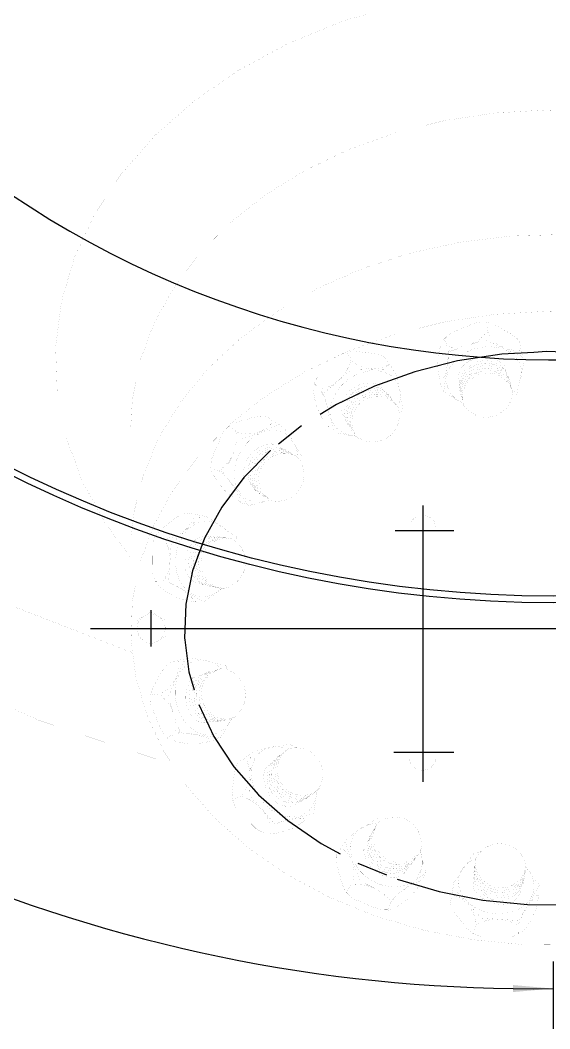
# Model space of a CAD drawing. Extents: x 0 to 8410, y 0 to 11890.
# Drawn here: x 2751 to 3146, y 822 to 1573 of the extents above; entities that cross this region are included whole.
import ezdxf

# ---------------------------------------------------------------- set-up
doc = ezdxf.new("R2010")
doc.units = 0
doc.header["$MEASUREMENT"] = 0
doc.layers.add('6', color=7, linetype='Continuous')
doc.layers.add('9', color=7, linetype='Continuous')

# ---------------------------------------------------------------- blocks, each defined once
blk = doc.blocks.new('BLKENT142')
at = {"layer": '6', "color": 2, "linetype": 'Continuous'}
for p, q in [((2630, 911.099), (2640.25, 930.979)), ((2640.25, 930.979), (2640.25, 903.819)), ((2655.44, 931.679), (2654.71, 918.379)), ((2669.35, 931.679), (2655.44, 931.679)), ((2677.12, 924.679), (2677.22, 922.579)), ((2677.77, 926.639), (2677.22, 924.959)), ((2678.86, 927.619), (2677.77, 926.639)), ((2680.69, 927.479), (2678.86, 927.619)), ((2681.43, 926.639), (2680.69, 927.479)), ((2681.88, 925.519), (2681.43, 926.639)), ((2682.16, 923.419), (2681.88, 925.519)), ((2654.71, 918.379), (2657.73, 919.919)), ((2657.73, 919.919), (2660.47, 920.619)), ((2660.47, 920.619), (2663.13, 920.619)), ((2663.13, 920.619), (2666.6, 919.499)), ((2666.6, 919.499), (2668.25, 918.099)), ((2668.25, 918.099), (2668.89, 916.839)), ((2677.22, 922.579), (2677.4, 921.459)), ((2677.4, 921.459), (2677.67, 920.899)), ((2677.67, 920.899), (2678.22, 920.059)), ((2678.22, 920.059), (2679.41, 919.499)), ((2679.41, 919.499), (2680.88, 919.919)), ((2680.88, 919.919), (2681.88, 921.459)), ((2681.88, 921.459), (2682.16, 923.419)), ((2647.29, 911.099), (2630, 911.099)), ((2669.16, 909.559), (2668.62, 908.019)), ((2668.89, 916.839), (2669.26, 915.159)), ((2669.44, 912.359), (2669.16, 909.559)), ((2669.26, 915.159), (2669.44, 912.359)), ((2654.71, 907.879), (2654.16, 908.719)), ((2655.16, 906.899), (2654.71, 907.879)), ((2657.36, 905.079), (2655.16, 906.899)), ((2659.01, 904.379), (2657.36, 905.079)), ((2660.38, 904.099), (2659.01, 904.379)), ((2663.67, 904.099), (2660.38, 904.099)), ((2665.96, 905.079), (2663.67, 904.099)), ((2667.79, 906.619), (2665.96, 905.079)), ((2668.62, 908.019), (2667.79, 906.619))]:
    blk.add_line(p, q, dxfattribs=at)
at = {"layer": '6', "color": 1, "linetype": 'Continuous'}
blk.add_line((3148.24, 872.053), (3148.24, 821.857), dxfattribs=at)
blk.add_arc((3133.47, 2008.56), 1156.8, 224.268, 270.732, dxfattribs=at)
for points in [[(2305.11, 1201.09), (2328.09, 1181.81), (2324.39, 1178.11)], [(3148.24, 851.857), (3118.36, 849.242), (3118.36, 854.471)]]:
    blk.add_solid(points, dxfattribs=at)
blk = doc.blocks.new('BLKENT788')
at = {"layer": '9', "color": 7, "linetype": 'Continuous', "const_width": 0.03}
for points in [[(3072.22, 1340.38), (3091.27, 1348.18)], [(3099.33, 1342.25), (3098.56, 1348.48)], [(3103.89, 1346.78), (3117.63, 1339.17)], [(3070.94, 1326.48), (3067.14, 1335.83)], [(3070.94, 1326.48), (3097.16, 1335.35)], [(3125.53, 1322.56), (3097.16, 1335.35)], [(3126.42, 1318.6), (3122.8, 1334.69)], [(3066.72, 1296.34), (3070.54, 1326.53)], [(3079.55, 1323.54), (3076.98, 1321.5)], [(3082.37, 1325.34), (3079.55, 1323.54)], [(3085.41, 1326.88), (3082.37, 1325.34)], [(3088.61, 1328.14), (3085.41, 1326.88)], [(3091.93, 1329.1), (3088.61, 1328.14)], [(3095.33, 1329.74), (3091.93, 1329.1)], [(3098.75, 1330.05), (3095.33, 1329.74)], [(3102.14, 1330.03), (3098.75, 1330.05)], [(3105.44, 1329.68), (3102.14, 1330.03)], [(3108.62, 1329.01), (3105.44, 1329.68)], [(3111.62, 1328.01), (3108.62, 1329.01)], [(3114.4, 1326.72), (3111.62, 1328.01)], [(3116.91, 1325.14), (3114.4, 1326.72)], [(3119.13, 1323.31), (3116.91, 1325.14)], [(3121.01, 1321.24), (3119.13, 1323.31)], [(3072.77, 1316.84), (3071.19, 1314.29)], [(3074.71, 1319.25), (3072.77, 1316.84)], [(3076.98, 1321.5), (3074.71, 1319.25)], [(3080.71, 1315.33), (3079.6, 1313.8)], [(3082.05, 1316.76), (3080.71, 1315.33)], [(3083.62, 1318.05), (3082.05, 1316.76)], [(3085.38, 1319.19), (3083.62, 1318.05)], [(3087.31, 1320.15), (3085.38, 1319.19)], [(3089.39, 1320.94), (3087.31, 1320.15)], [(3091.57, 1321.53), (3089.39, 1320.94)], [(3093.83, 1321.91), (3091.57, 1321.53)], [(3096.13, 1322.09), (3093.83, 1321.91)], [(3098.44, 1322.05), (3096.13, 1322.09)], [(3100.72, 1321.8), (3098.44, 1322.05)], [(3102.95, 1321.34), (3100.72, 1321.8)], [(3105.08, 1320.68), (3102.95, 1321.34)], [(3107.09, 1319.83), (3105.08, 1320.68)], [(3108.95, 1318.79), (3107.09, 1319.83)], [(3110.62, 1317.6), (3108.95, 1318.79)], [(3112.08, 1316.26), (3110.62, 1317.6)], [(3118.14, 1295.71), (3111.37, 1316.96)], [(3126.42, 1318.6), (3120.73, 1292.29)], [(3122.53, 1318.98), (3121.01, 1321.24)], [(3123.66, 1316.55), (3122.53, 1318.98)], [(3124.39, 1313.99), (3123.66, 1316.55)], [(3064.45, 1301.8), (3062.39, 1312.55)], [(3069.18, 1308.94), (3068.78, 1306.22)], [(3069.98, 1311.64), (3069.18, 1308.94)], [(3071.19, 1314.29), (3069.98, 1311.64)], [(3077.85, 1308.75), (3077.83, 1307)], [(3078.16, 1310.48), (3077.85, 1308.75)], [(3078.75, 1312.17), (3078.16, 1310.48)], [(3079.6, 1313.8), (3078.75, 1312.17)], [(3124.1, 1305.91), (3124.62, 1308.63)], [(3124.71, 1311.33), (3124.39, 1313.99)], [(3124.62, 1308.63), (3124.71, 1311.33)], [(3066.72, 1296.34), (3064.45, 1301.8)], [(3068.78, 1306.22), (3068.81, 1303.53)], [(3068.81, 1303.53), (3069.25, 1300.9)], [(3069.25, 1300.9), (3070.09, 1298.37)], [(3077.83, 1307), (3078.03, 1305.48)], [(3078.04, 1305.48), (3081.87, 1285.53)], [(3120.18, 1298.08), (3121.87, 1300.6)], [(3121.87, 1300.6), (3123.18, 1303.22)], [(3123.18, 1303.22), (3124.1, 1305.91)], [(3066.72, 1296.34), (3081.06, 1287.59)], [(3070.09, 1298.37), (3071.34, 1295.98)], [(3071.34, 1295.98), (3072.96, 1293.77)], [(3072.96, 1293.77), (3074.94, 1291.77)], [(3118.14, 1295.71), (3120.18, 1298.08)], [(3074.94, 1291.77), (3077.25, 1290)], [(3077.25, 1290), (3079.84, 1288.51)], [(3079.84, 1288.51), (3080.94, 1287.99)], [(3120.73, 1292.29), (3117.19, 1291.1)]]:
    blk.add_lwpolyline(points, dxfattribs=at)
for points in [[(3098.56, 1348.48, 0.045083), (3091.27, 1348.18, -0.1)], [(3103.89, 1346.78, 0.025774), (3098.56, 1348.48, -0.1)], [(3072.22, 1340.38, 0.042164), (3067.14, 1335.83, -0.1)], [(3069.42, 1330.21, 0.302111), (3099.33, 1342.25, -0.1)], [(3099.48, 1341.11, 0.324863), (3123.94, 1327.57, -0.1)], [(3122.8, 1334.69, 0.031517), (3117.63, 1339.17, -0.1)], [(3066.73, 1336.83, 0.130436), (3062.39, 1312.55, -0.1)], [(3064.45, 1301.8, 0.15243), (3069.8, 1329.3, -0.1)], [(3115.88, 1304.89, 0.992362), (3078.81, 1296.76, -0.1)], [(3116.33, 1303.05, 0.992401), (3079.26, 1294.93, -0.1)], [(3116.78, 1301.22, 0.992423), (3079.71, 1293.09, -0.1)], [(3117.24, 1299.38, 0.992381), (3080.16, 1291.26, -0.1)], [(3117.69, 1297.54, 0.992427), (3080.61, 1289.42, -0.1)], [(3118.14, 1295.71, 0.992398), (3081.06, 1287.59, -0.1)], [(3081.06, 1287.59, 0.737897), (3118.14, 1295.71, -0.1)]]:
    blk.add_lwpolyline(points, format="xyb", dxfattribs=at)
blk = doc.blocks.new('BLKENT789')
at = {"layer": '9', "color": 7, "linetype": 'Continuous', "const_width": 0.03}
for points in [[(2973.13, 1308.67), (2987.75, 1323.17)], [(2997.47, 1320.77), (2994.36, 1326.24)], [(2999.94, 1326.71), (3015.55, 1324.93)], [(3031.54, 1309.3), (3022.04, 1322.78)], [(2977.27, 1295.34), (2998.1, 1313.57)], [(2998.55, 1307.69), (2995.66, 1305.8)], [(3029.2, 1312.61), (2998.1, 1313.57)], [(3001.59, 1309.28), (2998.55, 1307.69)], [(3004.73, 1310.56), (3001.59, 1309.28)], [(3007.92, 1311.5), (3004.73, 1310.56)], [(3011.11, 1312.1), (3007.92, 1311.5)], [(3014.26, 1312.33), (3011.11, 1312.1)], [(3017.33, 1312.19), (3014.26, 1312.33)], [(3020.25, 1311.7), (3017.33, 1312.19)], [(3023, 1310.85), (3020.25, 1311.7)], [(3025.53, 1309.67), (3023, 1310.85)], [(3027.8, 1308.15), (3025.53, 1309.67)], [(3029.77, 1306.34), (3027.8, 1308.15)], [(3031.54, 1309.3), (3036.35, 1282.81)], [(2977.27, 1295.34), (2970.18, 1302.53)], [(2990.48, 1301.25), (2988.26, 1298.66)], [(2992.95, 1303.64), (2990.48, 1301.25)], [(2995.66, 1305.8), (2992.95, 1303.64)], [(3002.22, 1300.92), (3000.16, 1299.88)], [(3004.37, 1301.77), (3002.22, 1300.92)], [(3006.57, 1302.41), (3004.37, 1301.77)], [(3008.81, 1302.84), (3006.57, 1302.41)], [(3011.03, 1303.05), (3008.81, 1302.84)], [(3013.21, 1303.03), (3011.03, 1303.05)], [(3015.32, 1302.79), (3013.21, 1303.03)], [(3017.32, 1302.32), (3015.32, 1302.79)], [(3019.19, 1301.64), (3017.32, 1302.32)], [(3032.65, 1284.98), (3018.26, 1302.02)], [(3031.43, 1304.25), (3029.77, 1306.34)], [(3032.74, 1301.93), (3031.43, 1304.25)], [(3033.69, 1299.39), (3032.74, 1301.93)], [(2984.9, 1265.89), (2976.88, 1295.23)], [(2984.76, 1293.05), (2983.52, 1290.11)], [(2986.35, 1295.92), (2984.76, 1293.05)], [(2988.26, 1298.66), (2986.35, 1295.92)], [(2993.4, 1294.13), (2992.21, 1292.4)], [(2994.82, 1295.76), (2993.4, 1294.13)], [(2996.43, 1297.28), (2994.82, 1295.76)], [(2998.22, 1298.66), (2996.43, 1297.28)], [(3000.16, 1299.88), (2998.22, 1298.66)], [(3034.26, 1296.68), (3033.69, 1299.39)], [(3034.22, 1290.92), (3034.43, 1293.84)], [(3034.43, 1293.84), (3034.26, 1296.68)], [(2982.65, 1287.14), (2982.16, 1284.18)], [(2983.52, 1290.11), (2982.65, 1287.14)], [(2990.12, 1286.94), (2989.95, 1285.11)], [(2989.95, 1285.11), (2990.06, 1283.32)], [(2990.56, 1288.78), (2990.12, 1286.94)], [(2991.26, 1290.61), (2990.56, 1288.78)], [(2992.21, 1292.4), (2991.26, 1290.61)], [(3032.65, 1284.98), (3033.62, 1287.95)], [(3033.62, 1287.95), (3034.22, 1290.92)], [(2980.71, 1270.06), (2974.69, 1279.2)], [(2982.16, 1284.18), (2982.06, 1281.27)], [(2982.06, 1281.27), (2982.35, 1278.47)], [(2982.35, 1278.47), (2983.03, 1275.8)], [(2990.06, 1283.32), (2990.44, 1281.61)], [(2990.44, 1281.61), (2991.08, 1279.98)], [(2991.08, 1279.98), (2991.86, 1278.66)], [(2991.86, 1278.66), (3003.03, 1261.69)], [(3036.35, 1282.81), (3033.54, 1280.35)], [(2984.9, 1265.89), (2980.71, 1270.06)], [(2983.03, 1275.8), (2984.08, 1273.32)], [(2984.08, 1273.32), (2985.49, 1271.06)], [(2985.49, 1271.06), (2987.24, 1269.05)], [(2984.9, 1265.89), (3001.5, 1263.28)], [(2987.24, 1269.05), (2989.31, 1267.32)], [(2989.31, 1267.32), (2991.65, 1265.9)], [(2991.65, 1265.9), (2994.25, 1264.8)], [(2994.25, 1264.8), (2997.05, 1264.06)], [(2997.05, 1264.06), (3000.02, 1263.67)], [(3000.02, 1263.67), (3001.23, 1263.61)]]:
    blk.add_lwpolyline(points, dxfattribs=at)
for points in [[(2994.36, 1326.24, 0.045082), (2987.75, 1323.17, -0.1)], [(2999.94, 1326.71, 0.025774), (2994.36, 1326.24, -0.1)], [(3022.04, 1322.78, 0.031519), (3015.55, 1324.93, -0.1)], [(2974.44, 1298.21, 0.302116), (2997.47, 1320.77, -0.1)], [(2998.03, 1319.78, 0.324871), (3025.81, 1316.63, -0.1)], [(2973.13, 1308.67, 0.04216), (2970.18, 1302.53, -0.1)], [(2969.42, 1303.29, 0.130432), (2974.69, 1279.2, -0.1)], [(3027.05, 1292.59, 0.992377), (2995.91, 1270.9, -0.1)], [(2980.71, 1270.06, 0.15243), (2975.13, 1297.51, -0.1)], [(3028.17, 1291.07, 0.992387), (2997.02, 1269.37, -0.1)], [(3029.29, 1289.54, 0.992408), (2998.15, 1267.85, -0.1)], [(3030.41, 1288.02, 0.992394), (2999.26, 1266.33, -0.1)], [(3031.53, 1286.5, 0.992408), (3000.38, 1264.81, -0.1)], [(3032.65, 1284.98, 0.992431), (3001.5, 1263.28, -0.1)], [(3001.5, 1263.28, 0.737902), (3032.65, 1284.98, -0.1)]]:
    blk.add_lwpolyline(points, format="xyb", dxfattribs=at)
blk = doc.blocks.new('BLKENT790')
at = {"layer": '9', "color": 7, "linetype": 'Continuous', "const_width": 0.03}
for points in [[(2911.59, 1273.65), (2926.7, 1277.99)], [(2947.45, 1269.66), (2933.52, 1278.48)], [(2911.58, 1267.23), (2906.62, 1271.09)], [(2944.03, 1271.83), (2914.93, 1260.82)], [(2893.73, 1246.74), (2901.69, 1265.73)], [(2924.79, 1262.66), (2922.2, 1260.57)], [(2927.51, 1264.43), (2924.79, 1262.66)], [(2930.33, 1265.85), (2927.51, 1264.43)], [(2933.21, 1266.9), (2930.33, 1265.85)], [(2936.11, 1267.57), (2933.21, 1266.9)], [(2938.97, 1267.84), (2936.11, 1267.57)], [(2941.76, 1267.7), (2938.97, 1267.84)], [(2944.43, 1267.18), (2941.76, 1267.7)], [(2946.95, 1266.26), (2944.43, 1267.18)], [(2949.28, 1264.97), (2946.95, 1266.26)], [(2947.45, 1269.66), (2962.03, 1247.04)], [(2951.39, 1263.32), (2949.28, 1264.97)], [(2953.23, 1261.33), (2951.39, 1263.32)], [(2902.66, 1236), (2914.93, 1260.82)], [(2917.6, 1255.56), (2915.65, 1252.7)], [(2919.79, 1258.19), (2917.6, 1255.56)], [(2922.2, 1260.57), (2919.79, 1258.19)], [(2930.9, 1256.04), (2928.92, 1255)], [(2932.92, 1256.86), (2930.9, 1256.04)], [(2934.96, 1257.44), (2932.92, 1256.86)], [(2936.99, 1257.78), (2934.96, 1257.44)], [(2938.97, 1257.87), (2936.99, 1257.78)], [(2957.78, 1247.62), (2937.97, 1257.86)], [(2954.79, 1259.05), (2953.23, 1261.33)], [(2956.04, 1256.5), (2954.79, 1259.05)], [(2956.97, 1253.71), (2956.04, 1256.5)], [(2913.97, 1249.67), (2912.6, 1246.52)], [(2915.65, 1252.7), (2913.97, 1249.67)], [(2922.07, 1248.96), (2920.74, 1247.09)], [(2923.57, 1250.71), (2922.07, 1248.96)], [(2925.23, 1252.31), (2923.57, 1250.71)], [(2927.02, 1253.75), (2925.23, 1252.31)], [(2928.92, 1255), (2927.02, 1253.75)], [(2957.55, 1250.74), (2956.97, 1253.71)], [(2957.78, 1247.62), (2957.55, 1250.74)], [(2910.82, 1240.01), (2910.45, 1236.75)], [(2911.54, 1243.28), (2910.82, 1240.01)], [(2912.6, 1246.52), (2911.54, 1243.28)], [(2918.02, 1241.06), (2917.58, 1239.01)], [(2918.7, 1243.11), (2918.02, 1241.06)], [(2919.61, 1245.13), (2918.7, 1243.11)], [(2920.74, 1247.09), (2919.61, 1245.13)], [(2962.03, 1247.04), (2960.38, 1243.69)], [(2902.66, 1236), (2893.35, 1239.93)], [(2920.98, 1211.71), (2902.34, 1235.76)], [(2910.45, 1236.75), (2910.43, 1233.56)], [(2910.43, 1233.56), (2910.77, 1230.48)], [(2917.58, 1239.01), (2917.39, 1236.99)], [(2917.39, 1236.99), (2917.44, 1235.03)], [(2917.44, 1235.03), (2917.75, 1233.16)], [(2917.75, 1233.16), (2918.29, 1231.4)], [(2910.77, 1230.48), (2911.45, 1227.56)], [(2911.45, 1227.56), (2912.47, 1224.84)], [(2918.29, 1231.4), (2919.07, 1229.79)], [(2919.07, 1229.79), (2920.08, 1228.35)], [(2920.08, 1228.35), (2921.29, 1227.1)], [(2921.29, 1227.1), (2922.52, 1226.17)], [(2922.52, 1226.17), (2939.34, 1214.77)], [(2915.52, 1213.96), (2906.45, 1220.11)], [(2912.47, 1224.84), (2913.81, 1222.36)], [(2913.81, 1222.36), (2915.45, 1220.16)], [(2915.45, 1220.16), (2917.37, 1218.27)], [(2917.37, 1218.27), (2919.55, 1216.72)], [(2920.98, 1211.71), (2915.52, 1213.96)], [(2919.55, 1216.72), (2921.93, 1215.53)], [(2920.98, 1211.71), (2937.31, 1215.66)], [(2921.93, 1215.53), (2924.5, 1214.72)], [(2924.5, 1214.72), (2927.22, 1214.3)], [(2927.22, 1214.3), (2930.03, 1214.29)], [(2930.03, 1214.29), (2932.91, 1214.67)], [(2932.91, 1214.67), (2935.8, 1215.45)], [(2935.8, 1215.45), (2936.94, 1215.86)]]:
    blk.add_lwpolyline(points, dxfattribs=at)
for points in [[(2933.52, 1278.48, 0.031518), (2926.7, 1277.99, -0.1)], [(2906.62, 1271.09, 0.045081), (2901.69, 1265.73, -0.1)], [(2911.59, 1273.65, 0.025773), (2906.62, 1271.09, -0.1)], [(2912.49, 1266.52, 0.324864), (2939.36, 1274.25, -0.1)], [(2898.94, 1237.57, 0.302112), (2911.58, 1267.23, -0.1)], [(2949.7, 1252.51, 0.992369), (2929.23, 1220.55, -0.1)], [(2951.31, 1251.53, 0.992396), (2930.84, 1219.57, -0.1)], [(2952.93, 1250.55, 0.992414), (2932.46, 1218.59, -0.1)], [(2954.55, 1249.58, 0.99239), (2934.08, 1217.62, -0.1)], [(2956.17, 1248.6, 0.992428), (2935.7, 1216.64, -0.1)], [(2957.78, 1247.62, 0.992416), (2937.31, 1215.66, -0.1)], [(2937.31, 1215.66, 0.737893), (2957.78, 1247.62, -0.1)], [(2892.36, 1240.35, 0.130434), (2906.45, 1220.11, -0.1)], [(2893.73, 1246.74, 0.042162), (2893.35, 1239.93, -0.1)], [(2915.52, 1213.96, 0.15243), (2899.85, 1237.19, -0.1)]]:
    blk.add_lwpolyline(points, format="xyb", dxfattribs=at)
blk = doc.blocks.new('BLKENT791')
at = {"layer": '9', "color": 7, "linetype": 'Continuous', "const_width": 0.03}
for points in [[(2855.37, 1193.53), (2867.66, 1203.32)], [(2886.02, 1204.26), (2863.36, 1182.94)], [(2890.02, 1203.56), (2873.78, 1206.38)], [(2890.02, 1203.56), (2912.15, 1188.24)], [(2877.92, 1195.56), (2875.66, 1193.49)], [(2880.34, 1197.28), (2877.92, 1195.56)], [(2882.88, 1198.63), (2880.34, 1197.28)], [(2885.51, 1199.57), (2882.88, 1198.63)], [(2888.18, 1200.11), (2885.51, 1199.57)], [(2890.86, 1200.23), (2888.18, 1200.11)], [(2893.51, 1199.92), (2890.86, 1200.23)], [(2896.09, 1199.2), (2893.51, 1199.92)], [(2898.55, 1198.08), (2896.09, 1199.2)], [(2900.87, 1196.57), (2898.55, 1198.08)], [(2903, 1194.69), (2900.87, 1196.57)], [(2857.81, 1187.59), (2851.76, 1189.25)], [(2871.76, 1188.42), (2870.17, 1185.5)], [(2873.6, 1191.1), (2871.76, 1188.42)], [(2875.66, 1193.49), (2873.6, 1191.1)], [(2883.16, 1187.49), (2881.5, 1186.17)], [(2884.9, 1188.58), (2883.16, 1187.49)], [(2886.7, 1189.42), (2884.9, 1188.58)], [(2908, 1187.15), (2885.78, 1189.03)], [(2904.92, 1192.47), (2903, 1194.69)], [(2906.59, 1189.94), (2904.92, 1192.47)], [(2908, 1187.15), (2906.59, 1189.94)], [(2912.15, 1188.24), (2911.9, 1184.51)], [(2849.16, 1161.82), (2849.25, 1182.41)], [(2861.52, 1155.32), (2863.36, 1182.94)], [(2868.86, 1182.38), (2867.84, 1179.1)], [(2870.17, 1185.5), (2868.86, 1182.38)], [(2877.24, 1181.05), (2876.13, 1179.03)], [(2878.51, 1182.93), (2877.24, 1181.05)], [(2879.94, 1184.64), (2878.51, 1182.93)], [(2881.5, 1186.17), (2879.94, 1184.64)], [(2867.13, 1175.72), (2866.74, 1172.28)], [(2867.84, 1179.1), (2867.13, 1175.72)], [(2873.98, 1172.48), (2873.69, 1170.24)], [(2874.49, 1174.72), (2873.98, 1172.48)], [(2875.21, 1176.91), (2874.49, 1174.72)], [(2876.13, 1179.03), (2875.21, 1176.91)], [(2866.74, 1172.28), (2866.68, 1168.84)], [(2866.68, 1168.84), (2866.94, 1165.45)], [(2866.94, 1165.45), (2867.53, 1162.15)], [(2873.69, 1170.24), (2873.62, 1168.03)], [(2873.62, 1168.03), (2873.78, 1165.87)], [(2873.78, 1165.87), (2874.16, 1163.81)], [(2867.53, 1162.15), (2868.43, 1159)], [(2868.43, 1159), (2869.64, 1156.04)], [(2874.16, 1163.81), (2874.75, 1161.87)], [(2874.75, 1161.87), (2875.55, 1160.08)], [(2875.55, 1160.08), (2876.55, 1158.47)], [(2876.55, 1158.47), (2877.72, 1157.06)], [(2861.52, 1155.32), (2851.42, 1155.39)], [(2887.74, 1139.89), (2861.31, 1154.97)], [(2869.64, 1156.04), (2871.12, 1153.33)], [(2871.12, 1153.33), (2872.87, 1150.89)], [(2872.87, 1150.89), (2874.85, 1148.76)], [(2877.72, 1157.06), (2879.06, 1155.87)], [(2879.06, 1155.87), (2880.54, 1154.92)], [(2880.54, 1154.92), (2882.14, 1154.23)], [(2882.14, 1154.23), (2883.63, 1153.84)], [(2883.63, 1153.84), (2903.53, 1149.74)], [(2900, 1149.01), (2900.9, 1149.83)], [(2874.85, 1148.76), (2877.04, 1146.98)], [(2877.04, 1146.98), (2879.4, 1145.58)], [(2879.4, 1145.58), (2881.9, 1144.57)], [(2881.9, 1144.57), (2884.5, 1143.97)], [(2884.5, 1143.97), (2887.16, 1143.78)], [(2887.16, 1143.78), (2889.85, 1144.02)], [(2887.74, 1139.89), (2901.32, 1149.79)], [(2889.85, 1144.02), (2892.51, 1144.67)], [(2892.51, 1144.67), (2895.12, 1145.74)], [(2895.12, 1145.74), (2897.63, 1147.19)], [(2897.63, 1147.19), (2900, 1149.01)], [(2881.83, 1139.88), (2871.1, 1142.09)], [(2887.74, 1139.89), (2881.83, 1139.88)]]:
    blk.add_lwpolyline(points, dxfattribs=at)
for points in [[(2858.92, 1187.28, 0.324866), (2880.79, 1204.7, -0.1)], [(2873.78, 1206.38, 0.031518), (2867.66, 1203.32, -0.1)], [(2851.76, 1189.25, 0.045081), (2849.25, 1182.41, -0.1)], [(2855.37, 1193.53, 0.025774), (2851.76, 1189.25, -0.1)], [(2857.49, 1155.35, 0.302114), (2857.81, 1187.59, -0.1)], [(2898.66, 1188.58, 0.992375), (2891.98, 1151.22, -0.1)], [(2900.53, 1188.29, 0.992388), (2893.85, 1150.93, -0.1)], [(2902.4, 1188.01, 0.992397), (2895.72, 1150.65, -0.1)], [(2904.27, 1187.72, 0.992393), (2897.58, 1150.36, -0.1)], [(2906.14, 1187.44, 0.992425), (2899.45, 1150.08, -0.1)], [(2908, 1187.15, 0.992423), (2901.32, 1149.79, -0.1)], [(2901.32, 1149.79, 0.737886), (2908, 1187.15, -0.1)], [(2849.16, 1161.82, 0.042164), (2851.42, 1155.39, -0.1)], [(2850.34, 1155.4, 0.130435), (2871.1, 1142.09, -0.1)], [(2881.83, 1139.88, 0.152428), (2858.47, 1155.34, -0.1)]]:
    blk.add_lwpolyline(points, format="xyb", dxfattribs=at)
blk = doc.blocks.new('BLKENT792')
at = {"layer": '9', "color": 7, "linetype": 'Continuous', "const_width": 0.03}
for points in [[(2873.83, 1097.51), (2861.04, 1069.15)], [(2877.79, 1098.4), (2861.7, 1094.79)], [(2877.79, 1098.4), (2904.09, 1092.71)], [(2873.08, 1091.11), (2871.25, 1088.9)], [(2875.14, 1092.99), (2873.08, 1091.11)], [(2877.41, 1094.51), (2875.14, 1092.99)], [(2879.84, 1095.64), (2877.41, 1094.51)], [(2900.68, 1090.12), (2879.43, 1083.35)], [(2882.4, 1096.38), (2879.84, 1095.64)], [(2885.06, 1096.7), (2882.4, 1096.38)], [(2887.76, 1096.6), (2885.06, 1096.7)], [(2890.48, 1096.09), (2887.76, 1096.6)], [(2893.17, 1095.17), (2890.48, 1096.09)], [(2895.79, 1093.85), (2893.17, 1095.17)], [(2898.31, 1092.16), (2895.79, 1093.85)], [(2900.68, 1090.12), (2898.31, 1092.16)], [(2904.09, 1092.71), (2905.29, 1089.17)], [(2849.61, 1075.87), (2857.22, 1089.62)], [(2868.38, 1083.6), (2867.38, 1080.6)], [(2869.67, 1086.38), (2868.38, 1083.6)], [(2871.25, 1088.9), (2869.67, 1086.38)], [(2878.79, 1082.6), (2877.59, 1080.93)], [(2880.13, 1084.07), (2878.79, 1082.6)], [(2866.71, 1077.43), (2866.36, 1074.12)], [(2867.38, 1080.6), (2866.71, 1077.43)], [(2875.05, 1074.93), (2874.59, 1072.71)], [(2875.71, 1077.07), (2875.05, 1074.93)], [(2876.56, 1079.08), (2875.71, 1077.07)], [(2877.59, 1080.93), (2876.56, 1079.08)], [(2854.14, 1071.32), (2847.91, 1070.54)], [(2869.91, 1042.92), (2861.04, 1069.15)], [(2866.36, 1074.12), (2866.34, 1070.73)], [(2866.34, 1070.73), (2866.65, 1067.31)], [(2866.65, 1067.31), (2867.29, 1063.92)], [(2874.34, 1070.42), (2874.3, 1068.11)], [(2874.3, 1068.11), (2874.48, 1065.81)], [(2874.59, 1072.71), (2874.34, 1070.42)], [(2856.01, 1044.2), (2848.21, 1063.26)], [(2867.29, 1063.92), (2868.24, 1060.59)], [(2868.24, 1060.59), (2869.5, 1057.39)], [(2874.48, 1065.81), (2874.86, 1063.55)], [(2874.86, 1063.55), (2875.45, 1061.37)], [(2875.45, 1061.37), (2876.24, 1059.3)], [(2869.5, 1057.39), (2871.05, 1054.35)], [(2871.05, 1054.35), (2872.85, 1051.53)], [(2876.24, 1059.3), (2877.2, 1057.37)], [(2877.2, 1057.37), (2878.34, 1055.61)], [(2878.34, 1055.61), (2879.63, 1054.04)], [(2879.63, 1054.04), (2881.06, 1052.69)], [(2881.06, 1052.69), (2882.59, 1051.58)], [(2890.91, 1050.02), (2910.86, 1053.85)], [(2900.05, 1038.71), (2908.8, 1053.05)], [(2907.88, 1051.83), (2908.4, 1052.92)], [(2872.85, 1051.53), (2874.89, 1048.97)], [(2874.89, 1048.97), (2877.14, 1046.7)], [(2877.14, 1046.7), (2879.55, 1044.76)], [(2879.55, 1044.76), (2882.1, 1043.17)], [(2882.59, 1051.58), (2884.22, 1050.73)], [(2884.22, 1050.73), (2885.91, 1050.14)], [(2885.91, 1050.14), (2887.64, 1049.84)], [(2887.64, 1049.84), (2889.38, 1049.81)], [(2889.38, 1049.81), (2890.91, 1050.02)], [(2900.41, 1043.32), (2902.62, 1044.95)], [(2902.62, 1044.95), (2904.62, 1046.93)], [(2904.62, 1046.93), (2906.39, 1049.23)], [(2906.39, 1049.23), (2907.88, 1051.83)], [(2869.91, 1042.92), (2860.56, 1039.12)], [(2900.05, 1038.71), (2869.86, 1042.52)], [(2882.1, 1043.17), (2884.74, 1041.97)], [(2884.74, 1041.97), (2887.45, 1041.16)], [(2887.45, 1041.16), (2890.17, 1040.77)], [(2890.17, 1040.77), (2892.86, 1040.79)], [(2892.86, 1040.79), (2895.49, 1041.23)], [(2900.05, 1038.71), (2894.59, 1036.43)], [(2895.49, 1041.23), (2898.02, 1042.08)], [(2898.02, 1042.08), (2900.41, 1043.32)], [(2894.59, 1036.43), (2883.83, 1034.37)]]:
    blk.add_lwpolyline(points, dxfattribs=at)
for points in [[(2855.28, 1071.46, 0.324864), (2868.82, 1095.92, -0.1)], [(2861.7, 1094.79, 0.031518), (2857.22, 1089.62, -0.1)], [(2900.68, 1090.12, 0.992425), (2908.8, 1053.05, -0.1)], [(2908.8, 1053.05, 0.737892), (2900.68, 1090.12, -0.1)], [(2891.5, 1087.86, 0.992368), (2899.63, 1050.79, -0.1)], [(2893.34, 1088.31, 0.992386), (2901.46, 1051.24, -0.1)], [(2895.17, 1088.77, 0.992389), (2903.3, 1051.69, -0.1)], [(2897.01, 1089.22, 0.992379), (2905.13, 1052.14, -0.1)], [(2898.85, 1089.67, 0.992434), (2906.97, 1052.6, -0.1)], [(2849.61, 1075.87, 0.025773), (2847.91, 1070.54, -0.1)], [(2847.91, 1070.54, 0.045083), (2848.21, 1063.26, -0.1)], [(2866.18, 1041.41, 0.302117), (2854.14, 1071.32, -0.1)], [(2856.01, 1044.2, 0.042164), (2860.56, 1039.12, -0.1)], [(2859.56, 1038.72, 0.130434), (2883.83, 1034.37, -0.1)], [(2894.59, 1036.43, 0.152431), (2867.09, 1041.78, -0.1)]]:
    blk.add_lwpolyline(points, format="xyb", dxfattribs=at)
blk = doc.blocks.new('BLKENT793')
at = {"layer": '9', "color": 7, "linetype": 'Continuous', "const_width": 0.03}
for points in [[(2926.21, 1029.19), (2952.69, 1034.01)], [(2933.58, 1030.4), (2931.25, 1029.09)], [(2950.53, 1030.3), (2933.49, 1015.92)], [(2936.12, 1031.35), (2933.58, 1030.4)], [(2938.83, 1031.91), (2936.12, 1031.35)], [(2941.66, 1032.09), (2938.83, 1031.91)], [(2944.59, 1031.88), (2941.66, 1032.09)], [(2947.56, 1031.28), (2944.59, 1031.88)], [(2950.53, 1030.3), (2947.56, 1031.28)], [(2952.69, 1034.01), (2955.16, 1031.19)], [(2926.21, 1029.19), (2912.73, 1019.7)], [(2922.89, 1026.86), (2921.94, 995.758)], [(2925.84, 1023.18), (2924.65, 1020.66)], [(2927.35, 1025.45), (2925.84, 1023.18)], [(2929.17, 1027.43), (2927.35, 1025.45)], [(2931.25, 1029.09), (2929.17, 1027.43)], [(2923.31, 1014.98), (2923.18, 1011.92)], [(2923.81, 1017.91), (2923.31, 1014.98)], [(2924.65, 1020.66), (2923.81, 1017.91)], [(2933.19, 1014.98), (2932.72, 1012.98)], [(2933.86, 1016.85), (2933.19, 1014.98)], [(2908.8, 997.593), (2910.57, 1013.21)], [(2923.18, 1011.92), (2923.41, 1008.77)], [(2923.41, 1008.77), (2924, 1005.57)], [(2932.48, 1010.87), (2932.46, 1008.69)], [(2932.46, 1008.69), (2932.67, 1006.46)], [(2932.72, 1012.98), (2932.48, 1010.87)], [(2924, 1005.57), (2924.94, 1002.38)], [(2924.94, 1002.38), (2926.22, 999.248)], [(2932.67, 1006.46), (2933.09, 1004.23)], [(2933.09, 1004.23), (2933.74, 1002.02)], [(2933.74, 1002.02), (2934.58, 999.874)], [(2934.58, 999.874), (2935.63, 997.815)], [(2956.85, 989.515), (2973.82, 1000.69)], [(2914.73, 995.123), (2909.27, 992.017)], [(2940.17, 974.926), (2921.94, 995.758)], [(2926.22, 999.248), (2927.82, 996.21)], [(2927.82, 996.21), (2929.71, 993.316)], [(2929.71, 993.316), (2931.87, 990.61)], [(2935.63, 997.815), (2936.85, 995.876)], [(2936.85, 995.876), (2938.23, 994.086)], [(2938.23, 994.086), (2939.74, 992.472)], [(2939.74, 992.472), (2941.38, 991.059)], [(2969.62, 982.562), (2972.22, 999.161)], [(2970.7, 991.907), (2971.45, 994.709)], [(2971.45, 994.709), (2971.84, 997.679)], [(2971.84, 997.679), (2971.9, 998.89)], [(2926.84, 970.787), (2912.34, 985.406)], [(2931.87, 990.61), (2934.26, 988.132)], [(2934.26, 988.132), (2936.84, 985.919)], [(2936.84, 985.919), (2939.59, 984.004)], [(2941.38, 991.059), (2943.1, 989.867)], [(2943.1, 989.867), (2944.9, 988.913)], [(2944.9, 988.913), (2946.73, 988.213)], [(2946.73, 988.213), (2948.57, 987.777)], [(2948.57, 987.777), (2950.4, 987.611)], [(2950.4, 987.611), (2952.18, 987.717)], [(2952.18, 987.717), (2953.9, 988.095)], [(2953.9, 988.095), (2955.52, 988.738)], [(2955.52, 988.738), (2956.85, 989.513)], [(2964.45, 983.149), (2966.46, 984.901)], [(2966.46, 984.901), (2968.19, 986.965)], [(2968.19, 986.965), (2969.61, 989.312)], [(2969.61, 989.312), (2970.7, 991.907)], [(2939.59, 984.004), (2942.46, 982.415)], [(2969.62, 982.562), (2940.27, 974.535)], [(2942.46, 982.415), (2945.4, 981.176)], [(2945.4, 981.176), (2948.37, 980.306)], [(2948.37, 980.306), (2951.33, 979.817)], [(2951.33, 979.817), (2954.24, 979.717)], [(2954.24, 979.717), (2957.04, 980.008)], [(2965.45, 978.372), (2956.3, 972.349)], [(2957.04, 980.008), (2959.7, 980.684)], [(2959.7, 980.684), (2962.19, 981.737)], [(2962.19, 981.737), (2964.45, 983.149)], [(2969.62, 982.562), (2965.45, 978.372)], [(2940.17, 974.926), (2932.98, 967.834)]]:
    blk.add_lwpolyline(points, dxfattribs=at)
for points in [[(2950.53, 1030.3, 0.992429), (2972.22, 999.161, -0.1)], [(2972.22, 999.161, 0.737903), (2950.53, 1030.3, -0.1)], [(2915.73, 995.691, 0.324861), (2918.88, 1023.47, -0.1)], [(2942.92, 1024.7, 0.992368), (2964.61, 993.563, -0.1)], [(2944.44, 1025.82, 0.992387), (2966.13, 994.681, -0.1)], [(2945.96, 1026.95, 0.992406), (2967.66, 995.803, -0.1)], [(2947.48, 1028.07, 0.992383), (2969.18, 996.921, -0.1)], [(2949.01, 1029.18, 0.992423), (2970.7, 998.041, -0.1)], [(2912.73, 1019.7, 0.0315154), (2910.57, 1013.21, -0.1)], [(2908.8, 997.593, 0.0257758), (2909.27, 992.017, -0.1)], [(2909.27, 992.017, 0.0450803), (2912.34, 985.406, -0.1)], [(2937.3, 972.095, 0.302121), (2914.73, 995.123, -0.1)], [(2965.45, 978.372, 0.15243), (2938, 972.788, -0.1)], [(2926.84, 970.787, 0.0421639), (2932.98, 967.834, -0.1)], [(2932.21, 967.075, 0.130433), (2956.3, 972.349, -0.1)]]:
    blk.add_lwpolyline(points, format="xyb", dxfattribs=at)
blk = doc.blocks.new('BLKENT794')
at = {"layer": '9', "color": 7, "linetype": 'Continuous', "const_width": 0.03}
for points in [[(2995.24, 964.617), (3017.86, 979.198)], [(3017.86, 979.198), (3021.22, 977.54)], [(3003.57, 970.397), (3001.59, 968.552)], [(3005.85, 971.957), (3003.57, 970.397)], [(3008.41, 973.209), (3005.85, 971.957)], [(3017.28, 974.948), (3007.05, 955.136)], [(3011.19, 974.133), (3008.41, 973.209)], [(3014.16, 974.716), (3011.19, 974.133)], [(3017.28, 974.949), (3014.16, 974.716)], [(2995.24, 964.617), (2986.42, 950.686)], [(2998.64, 964.119), (2997.73, 961.598)], [(2999.94, 966.449), (2998.64, 964.119)], [(3001.59, 968.552), (2999.94, 966.449)], [(2993.07, 961.19), (3004.09, 932.091)], [(2997.2, 958.923), (2997.07, 956.133)], [(2997.07, 956.133), (2997.34, 953.271)], [(2997.73, 961.598), (2997.2, 958.923)], [(3007.03, 956.139), (3007.12, 954.154)], [(3038.73, 939.683), (3050.13, 956.5)], [(3053.19, 938.147), (3049.24, 954.479)], [(2997.34, 953.271), (2998, 950.378)], [(2998, 950.378), (2999.05, 947.499)], [(2999.05, 947.499), (3000.47, 944.676)], [(3007.12, 954.154), (3007.46, 952.127)], [(3007.46, 952.127), (3008.04, 950.086)], [(3008.04, 950.086), (3008.86, 948.063)], [(3008.86, 948.063), (3009.9, 946.087)], [(3049.46, 952.963), (3049.04, 954.103)], [(3050.23, 950.07), (3049.46, 952.963)], [(3050.61, 947.195), (3050.23, 950.07)], [(3050.6, 944.38), (3050.61, 947.195)], [(2991.25, 928.759), (2986.91, 943.864)], [(3000.47, 944.676), (3002.24, 941.951)], [(3002.24, 941.951), (3004.33, 939.365)], [(3009.9, 946.087), (3011.15, 944.188)], [(3011.15, 944.188), (3012.59, 942.395)], [(3012.59, 942.395), (3014.2, 940.734)], [(3014.2, 940.734), (3015.95, 939.23)], [(3037.8, 938.458), (3038.73, 939.681)], [(3049.38, 939.099), (3050.18, 941.668)], [(3050.18, 941.668), (3050.6, 944.38)], [(3028.9, 919.821), (3004.09, 932.091)], [(3004.33, 939.365), (3006.71, 936.955)], [(3006.71, 936.955), (3009.35, 934.76)], [(3009.35, 934.76), (3012.2, 932.81)], [(3012.2, 932.81), (3015.23, 931.135)], [(3015.95, 939.23), (3017.82, 937.905)], [(3017.82, 937.905), (3019.77, 936.779)], [(3019.77, 936.779), (3021.79, 935.87)], [(3021.79, 935.87), (3023.84, 935.189)], [(3023.84, 935.189), (3025.9, 934.748)], [(3025.9, 934.748), (3027.92, 934.553)], [(3027.92, 934.553), (3029.88, 934.607)], [(3053.19, 938.147), (3029.15, 919.5)], [(3029.88, 934.607), (3031.75, 934.91)], [(3031.75, 934.91), (3033.5, 935.456)], [(3033.5, 935.456), (3035.11, 936.238)], [(3035.11, 936.238), (3036.55, 937.243)], [(3036.55, 937.243), (3037.8, 938.458)], [(3042.55, 930.974), (3044.75, 932.618)], [(3044.75, 932.618), (3046.64, 934.54)], [(3050.94, 932.681), (3044.79, 923.615)], [(3046.64, 934.54), (3048.19, 936.711)], [(3048.19, 936.711), (3049.38, 939.099)], [(3053.19, 938.147), (3050.94, 932.681)], [(2997.67, 928.748), (2993.82, 923.788)], [(3015.23, 931.135), (3018.38, 929.76)], [(3018.38, 929.76), (3021.62, 928.706)], [(3021.62, 928.706), (3024.89, 927.988)], [(3024.89, 927.988), (3028.15, 927.616)], [(3028.15, 927.616), (3031.34, 927.597)], [(3031.34, 927.597), (3034.42, 927.931)], [(3034.42, 927.931), (3037.34, 928.613)], [(3037.34, 928.613), (3040.07, 929.632)], [(3040.07, 929.632), (3042.55, 930.974)], [(3018.17, 910.895), (2999.18, 918.854)], [(3028.9, 919.821), (3024.97, 910.518)]]:
    blk.add_lwpolyline(points, dxfattribs=at)
for points in [[(3049.24, 954.479, 0.737892), (3017.28, 974.948, -0.1)], [(3014.35, 970.099, 0.99239), (3046.31, 949.628, -0.1)], [(3015.32, 971.716, 0.99239), (3047.29, 951.243, -0.1)], [(3016.31, 973.333, 0.992426), (3048.26, 952.863, -0.1)], [(3017.28, 974.948, 0.992422), (3049.24, 954.479, -0.1)], [(3012.39, 966.863, 0.992355), (3044.35, 946.393, -0.1)], [(3013.37, 968.479, 0.992391), (3045.33, 948.01, -0.1)], [(2998.38, 929.655, 0.324865), (2990.65, 956.52, -0.1)], [(2986.42, 950.686, 0.0315182), (2986.91, 943.864, -0.1)], [(3050.94, 932.681, 0.15243), (3027.72, 917.016, -0.1)], [(2991.25, 928.759, 0.0257745), (2993.82, 923.788, -0.1)], [(3027.33, 916.108, 0.302115), (2997.67, 928.748, -0.1)], [(2993.82, 923.788, 0.0450785), (2999.18, 918.854, -0.1)], [(3024.56, 909.524, 0.130433), (3044.79, 923.615, -0.1)], [(3018.17, 910.895, 0.042164), (3024.97, 910.518, -0.1)]]:
    blk.add_lwpolyline(points, format="xyb", dxfattribs=at)
blk = doc.blocks.new('BLKENT795')
at = {"layer": '9', "color": 7, "linetype": 'Continuous', "const_width": 0.03}
for points in [[(3128.06, 942.327, 0.7379), (3090.7, 949.006, -0.1)], [(3090.41, 947.141, 0.992425), (3127.77, 940.459, -0.1)], [(3090.7, 949.006, 0.99241), (3128.06, 942.327, -0.1)], [(3089.27, 939.666, 0.992377), (3126.63, 932.985, -0.1)], [(3089.56, 941.534, 0.992388), (3126.92, 934.853, -0.1)], [(3089.84, 943.404, 0.992406), (3127.2, 936.722, -0.1)], [(3090.13, 945.272, 0.992368), (3127.49, 938.589, -0.1)], [(3090.57, 899.928, 0.324856), (3073.15, 921.791, -0.1)], [(3137.97, 922.838, 0.152429), (3122.51, 899.478, -0.1)], [(3071.47, 914.781, 0.0315168), (3074.53, 908.667, -0.1)], [(3122.45, 891.346, 0.130432), (3135.76, 912.11, -0.1)], [(3122.5, 898.492, 0.30212), (3090.26, 898.82, -0.1)], [(3084.32, 896.371, 0.0257732), (3088.6, 892.761, -0.1)], [(3088.6, 892.761, 0.0450816), (3095.44, 890.254, -0.1)], [(3116.03, 890.169, 0.0421639), (3122.46, 892.426, -0.1)]]:
    blk.add_lwpolyline(points, format="xyb", dxfattribs=at)
for points in [[(3074.29, 931.027), (3089.61, 953.156)], [(3087.91, 947.599), (3085.38, 945.923)], [(3090.7, 949.008), (3087.91, 947.599)], [(3090.7, 949.006), (3088.82, 926.786)], [(3089.61, 953.156), (3093.34, 952.908)], [(3079.77, 939.556), (3078.65, 937.092)], [(3081.28, 941.871), (3079.77, 939.556)], [(3083.16, 944.004), (3081.28, 941.871)], [(3085.38, 945.923), (3083.16, 944.004)], [(3124.01, 924.634), (3128.11, 944.534)], [(3128.84, 941.009), (3128.02, 941.903)], [(3137.96, 928.749), (3128.06, 942.327)], [(3130.66, 938.633), (3128.84, 941.009)], [(3077.93, 934.518), (3077.62, 931.871)], [(3077.62, 931.871), (3077.74, 929.19)], [(3078.65, 937.092), (3077.93, 934.518)], [(3132.11, 936.123), (3130.66, 938.633)], [(3133.18, 933.516), (3132.11, 936.123)], [(3133.83, 930.851), (3133.18, 933.516)], [(3074.29, 931.027), (3071.47, 914.781)], [(3073.59, 927.03), (3094.91, 904.363)], [(3077.74, 929.19), (3078.28, 926.516)], [(3078.28, 926.516), (3079.22, 923.889)], [(3088.43, 927.709), (3089.27, 925.909)], [(3089.27, 925.909), (3090.36, 924.164)], [(3137.96, 928.749), (3122.88, 902.32)], [(3123.62, 923.147), (3124.01, 924.632)], [(3133.28, 922.908), (3133.88, 925.508)], [(3134.07, 928.168), (3133.83, 930.851)], [(3133.88, 925.508), (3134.07, 928.168)], [(3137.96, 928.749), (3137.97, 922.838)], [(3079.22, 923.889), (3080.57, 921.347)], [(3080.57, 921.347), (3082.29, 918.929)], [(3082.29, 918.929), (3084.36, 916.671)], [(3090.36, 924.164), (3091.68, 922.502)], [(3091.68, 922.502), (3093.21, 920.945)], [(3093.21, 920.945), (3094.92, 919.518)], [(3094.92, 919.518), (3096.8, 918.242)], [(3096.8, 918.242), (3098.82, 917.136)], [(3098.82, 917.136), (3100.94, 916.217)], [(3117.77, 916.557), (3119.38, 917.552)], [(3119.38, 917.552), (3120.79, 918.727)], [(3120.79, 918.727), (3121.98, 920.065)], [(3121.98, 920.065), (3122.93, 921.546)], [(3122.93, 921.546), (3123.62, 923.147)], [(3129.09, 915.86), (3130.87, 918.048)], [(3130.87, 918.048), (3132.27, 920.41)], [(3132.27, 920.41), (3133.28, 922.908)], [(3137.97, 922.838), (3135.76, 912.11)], [(3084.36, 916.671), (3086.75, 914.606)], [(3086.75, 914.606), (3089.43, 912.765)], [(3089.43, 912.765), (3092.35, 911.175)], [(3092.35, 911.175), (3095.47, 909.861)], [(3095.47, 909.861), (3098.75, 908.842)], [(3100.94, 916.217), (3103.13, 915.497)], [(3103.13, 915.497), (3105.37, 914.988)], [(3105.37, 914.988), (3107.61, 914.698)], [(3107.61, 914.698), (3109.82, 914.63)], [(3109.82, 914.63), (3111.98, 914.786)], [(3111.98, 914.786), (3114.04, 915.164)], [(3114.04, 915.164), (3115.98, 915.757)], [(3115.7, 908.534), (3118.85, 909.437)], [(3115.98, 915.757), (3117.77, 916.557)], [(3118.85, 909.437), (3121.81, 910.641)], [(3121.81, 910.641), (3124.52, 912.128)], [(3124.52, 912.128), (3126.96, 913.876)], [(3126.96, 913.876), (3129.09, 915.86)], [(3084.32, 896.371), (3074.53, 908.667)], [(3122.53, 902.523), (3094.91, 904.363)], [(3098.75, 908.842), (3102.13, 908.132)], [(3102.13, 908.132), (3105.57, 907.744)], [(3105.57, 907.744), (3109.01, 907.681)], [(3109.01, 907.681), (3112.4, 907.946)], [(3112.4, 907.946), (3115.7, 908.534)], [(3122.53, 902.523), (3122.46, 892.426)], [(3090.26, 898.82), (3088.6, 892.761)], [(3116.03, 890.169), (3095.44, 890.254)]]:
    blk.add_lwpolyline(points, dxfattribs=at)

msp = doc.modelspace()

# ---------------------------------------------------------------- linework, layer by layer
at = {"layer": '6'}
for p, q in [((3109.97, 1324.47), (3077.07, 1319.45)), ((3133.93, 1325.88), (3109.97, 1324.47)), ((3143.44, 1326.45), (3133.93, 1325.88)), ((3171.89, 1325.51), (3143.44, 1326.45)), ((3077.07, 1319.45), (3045.23, 1311.46)), ((3045.23, 1311.46), (3014.92, 1300.62)), ((3014.92, 1300.62), (2986.6, 1287.09)), ((2986.6, 1287.09), (2974.42, 1279.56)), ((2960.69, 1271.07), (2943.54, 1257.51)), ((2937.58, 1252.8), (2917.61, 1232.56)), ((2917.61, 1232.56), (2901.07, 1210.64)), ((2901.07, 1210.64), (2888.23, 1187.38)), ((3051.22, 1211.71), (3051.22, 1005.9)), ((3030.41, 1193.14), (3074.29, 1193.14)), ((2888.23, 1187.38), (2879.25, 1163.11)), ((2879.25, 1163.11), (2874.29, 1138.2)), ((2874.29, 1138.2), (2873.41, 1113.03)), ((2848.43, 1106.73), (2848.43, 1133.73)), ((2803.24, 1120.23), (3493.24, 1120.23)), ((2873.41, 1113.03), (2873.6, 1111.57)), ((2873.6, 1111.57), (2876.63, 1087.96)), ((2876.63, 1087.96), (2880.65, 1074.35)), ((2883.9, 1063.38), (2895.1, 1039.64)), ((2895.1, 1039.64), (2910.09, 1017.1)), ((3029.43, 1028.07), (3074.29, 1028.07)), ((2910.09, 1017.1), (2928.62, 996.103)), ((2928.62, 996.103), (2950.42, 976.954)), ((2950.42, 976.954), (2975.18, 959.941)), ((2975.18, 959.941), (2989.45, 952.307)), ((3002.51, 945.317), (3023.99, 936.574)), ((3032.02, 933.301), (3063.26, 924.072)), ((3063.26, 924.072), (3095.77, 917.766)), ((3095.77, 917.766), (3129.06, 914.48)), ((3129.06, 914.48), (3162.64, 914.26))]:
    msp.add_line(p, q, dxfattribs=at)
at = {"layer": '6', "const_width": 0.03}
for points in [[(3432.85, 1019, 7.34075), (2863.64, 1019, -0.1)], [(3462.32, 1102.2, 6.16109), (2834.17, 1102.2, -0.1)], [(3060.94, 1194.52, 0.999908), (3040.94, 1194.52, -0.1)], [(3040.94, 1024.52, 1), (3060.94, 1024.52, -0.1)]]:
    msp.add_lwpolyline(points, format="xyb", dxfattribs=at)
for points in [[(3033.26, 1584.99), (2991.09, 1572.51)], [(2991.09, 1572.51), (2951.27, 1556.26)], [(2951.27, 1556.26), (2914.38, 1536.5)], [(2914.38, 1536.5), (2880.98, 1513.51)], [(2880.98, 1513.51), (2851.57, 1487.64)], [(3104.4, 1504.18), (3066.71, 1498.43)], [(3142.75, 1506.44), (3104.4, 1504.18)], [(3181.17, 1505.18), (3142.75, 1506.44)], [(3066.71, 1498.43), (3030.24, 1489.27)], [(3030.24, 1489.27), (2995.53, 1476.86)], [(2851.57, 1487.64), (2826.58, 1459.28)], [(2995.53, 1476.86), (2963.09, 1461.36)], [(2826.58, 1459.28), (2806.38, 1428.84)], [(2963.09, 1461.36), (2933.41, 1443.01)], [(2933.41, 1443.01), (2906.94, 1422.09)], [(2806.38, 1428.84), (2791.28, 1396.78)], [(2906.94, 1422.09), (2884.06, 1398.9)], [(3154.98, 1413.67), (3116.55, 1412.53)], [(3078.59, 1407.88), (3041.67, 1399.79)], [(3116.55, 1412.53), (3078.59, 1407.88)], [(2884.06, 1398.9), (2865.12, 1373.79)], [(3041.67, 1399.79), (3006.34, 1388.4)], [(2791.28, 1396.78), (2781.5, 1363.59)], [(3006.34, 1388.4), (2973.13, 1373.85)], [(2865.12, 1373.79), (2850.4, 1347.14)], [(2973.13, 1373.85), (2942.52, 1356.38)], [(2781.5, 1363.59), (2777.19, 1329.74)], [(2942.52, 1356.38), (2914.98, 1336.25)], [(3104.4, 1354.18), (3066.71, 1348.43)], [(3142.75, 1356.44), (3104.4, 1354.18)], [(3181.17, 1355.18), (3142.75, 1356.44)], [(2850.4, 1347.14), (2840.13, 1319.35)], [(3066.71, 1348.43), (3030.24, 1339.27)], [(3030.24, 1339.27), (2995.53, 1326.86)], [(2914.98, 1336.25), (2890.92, 1313.74)], [(2777.19, 1329.74), (2778.41, 1295.76)], [(2995.53, 1326.86), (2963.09, 1311.36)], [(2840.13, 1319.35), (2834.44, 1290.82)], [(2890.92, 1313.74), (2870.7, 1289.21)], [(2963.09, 1311.36), (2933.41, 1293.01)], [(2778.41, 1295.76), (2785.14, 1262.13)], [(2933.41, 1293.01), (2906.94, 1272.09)], [(2834.44, 1290.82), (2833.24, 1270.23)], [(2870.7, 1289.21), (2854.61, 1263.01)], [(2833.24, 1270.23), (2833.24, 1120.23)], [(2906.94, 1272.09), (2884.06, 1248.9)], [(2854.61, 1263.01), (2842.9, 1235.53)], [(2785.14, 1262.13), (2797.29, 1229.38)], [(2884.06, 1248.9), (2865.12, 1223.79)], [(2842.9, 1235.53), (2835.74, 1207.19)], [(2797.29, 1229.38), (2814.66, 1197.98)], [(2865.12, 1223.79), (2850.4, 1197.14)], [(2835.74, 1207.19), (2833.54, 1187.8)], [(2814.66, 1197.98), (2833.24, 1172.84)], [(2850.4, 1197.14), (2840.13, 1169.35)], [(3040.94, 1024.26), (3040.94, 1195.19)], [(3060.94, 1024), (3060.94, 1194.81)], [(2840.13, 1169.35), (2834.44, 1140.82)], [(2834.44, 1140.82), (2833.43, 1111.98)], [(2837.93, 1126.29), (2848.43, 1132.35)], [(2848.43, 1132.35), (2858.93, 1126.29)], [(2837.93, 1114.17), (2837.93, 1126.29)], [(2858.93, 1126.29), (2858.93, 1114.17)], [(2848.43, 1108.1), (2837.93, 1114.17)], [(2858.93, 1114.17), (2848.43, 1108.1)], [(2833.43, 1111.98), (2837.12, 1083.27)], [(2837.12, 1083.27), (2845.45, 1055.11)], [(2845.45, 1055.11), (2858.28, 1027.92)], [(2858.28, 1027.92), (2875.44, 1002.1)], [(2875.44, 1002.1), (2896.67, 978.048)], [(2896.67, 978.048), (2921.65, 956.114)], [(2921.65, 956.114), (2950.01, 936.626)], [(2950.01, 936.626), (2981.32, 919.876)], [(2981.32, 919.876), (3015.12, 906.112)], [(3015.12, 906.112), (3050.9, 895.54)], [(3050.9, 895.54), (3088.14, 888.318)], [(3088.14, 888.318), (3126.27, 884.553)], [(3126.27, 884.553), (3164.73, 884.301)]]:
    msp.add_lwpolyline(points, dxfattribs=at)
msp.add_lwpolyline([(2837.93, 1120.23, 1), (2858.93, 1120.23, 1)], format="xyb", close=True, dxfattribs=at)
at = {"layer": '6'}
for radius in [905, 900]:
    msp.add_circle((3148.24, 2044.23), radius, dxfattribs=at)
msp.add_arc((3148.24, 2044.23), 724, 227.574, 314.535, dxfattribs=at)

# ---------------------------------------------------------------- block references
for name in ['BLKENT788', 'BLKENT789', 'BLKENT790', 'BLKENT791', 'BLKENT142', 'BLKENT792', 'BLKENT793', 'BLKENT794', 'BLKENT795']:
    msp.add_blockref(name, (0, 0), dxfattribs=at)

doc.saveas('drawing.dxf')
